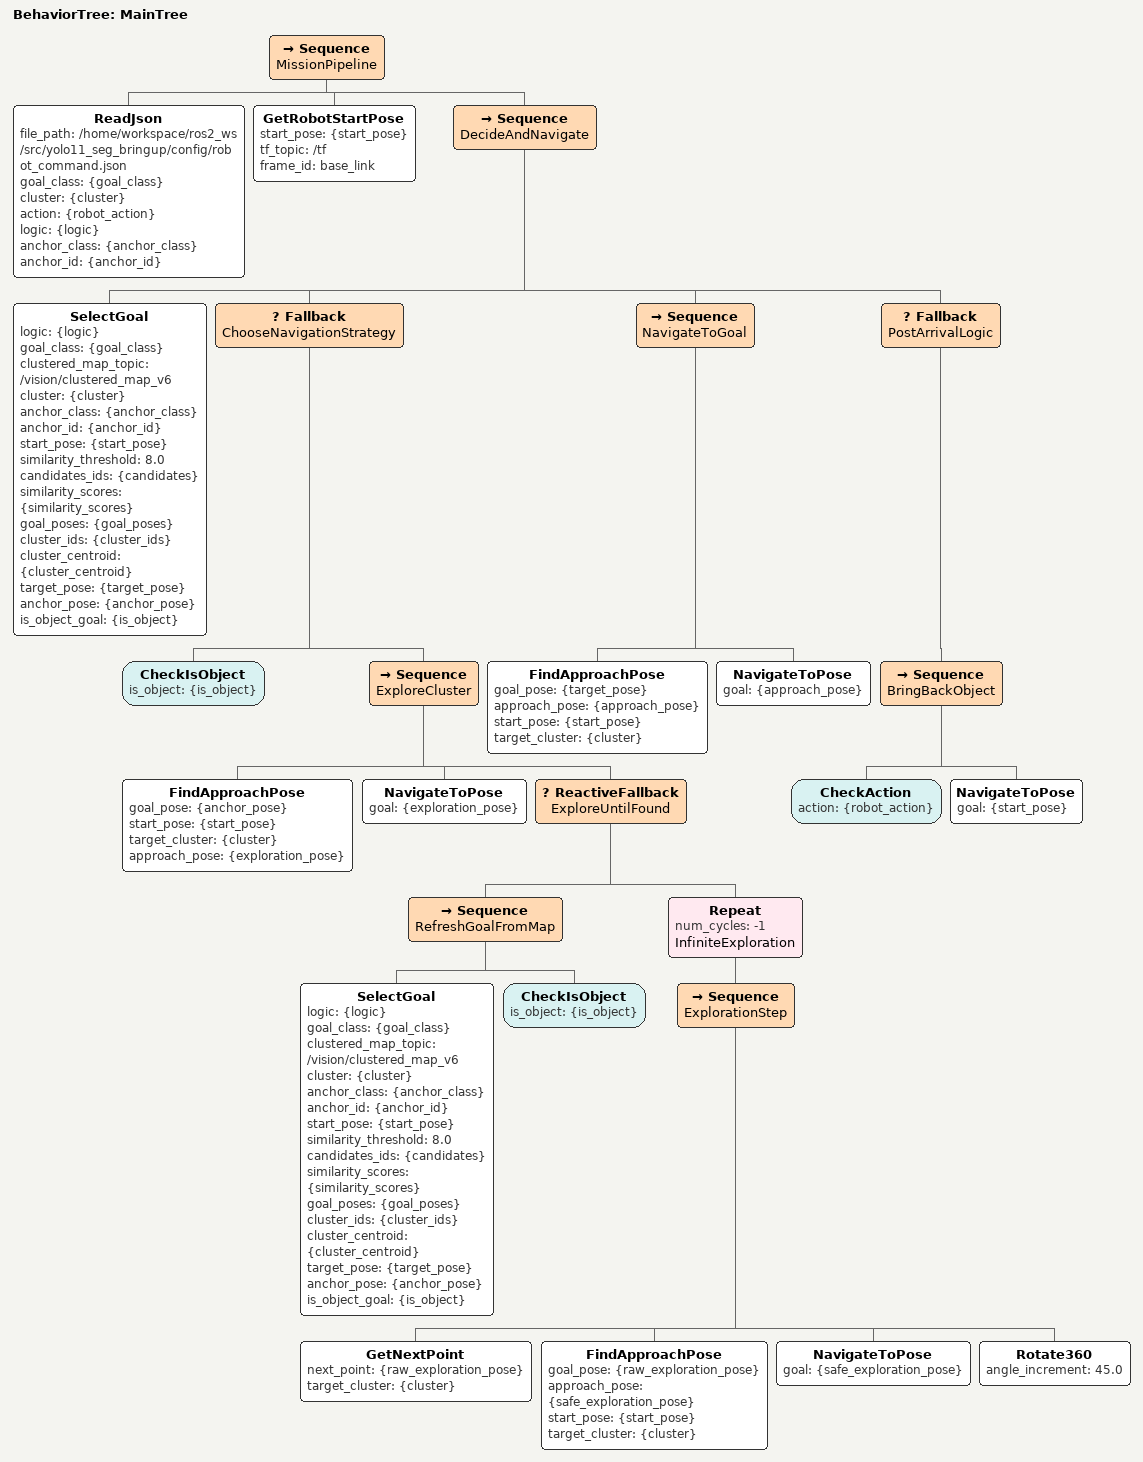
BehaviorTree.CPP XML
<root main_tree_to_execute="MainTree" BTCPP_format="4">

    <BehaviorTree ID="MainTree">

        <Sequence name="MissionPipeline">

            <ReadJson
                file_path="/home/workspace/ros2_ws/src/yolo11_seg_bringup/config/robot_command.json"
                goal_class="{goal_class}"
                cluster="{cluster}"
                action="{robot_action}"
                logic = "{logic}"
                anchor_class = "{anchor_class}"
                anchor_id = "{anchor_id}"
            />

            <GetRobotStartPose
                start_pose="{start_pose}"
                tf_topic="/tf"
                frame_id="base_link"
            />

            <Sequence name="DecideAndNavigate">

                <SelectGoal
                    logic="{logic}"
                    goal_class="{goal_class}"
                    clustered_map_topic="/vision/clustered_map_v6"
                    cluster="{cluster}"
                    anchor_class="{anchor_class}"
                    anchor_id="{anchor_id}"
                    start_pose="{start_pose}"
                    similarity_threshold="8.0"
                    candidates_ids="{candidates}"
                    similarity_scores="{similarity_scores}"
                    goal_poses="{goal_poses}"
                    cluster_ids="{cluster_ids}"
                    cluster_centroid="{cluster_centroid}"
                    target_pose="{target_pose}"
                    anchor_pose="{anchor_pose}"
                    is_object_goal="{is_object}"
                />

                <Fallback name="ChooseNavigationStrategy">

                    <CheckIsObject is_object="{is_object}"/>

                    <Sequence name="ExploreCluster">

                        <FindApproachPose
                            goal_pose="{anchor_pose}"
                            start_pose="{start_pose}"
                            target_cluster="{cluster}"
                            approach_pose="{exploration_pose}"
                        />

                        <NavigateToPose goal="{exploration_pose}" />

                        <ReactiveFallback name="ExploreUntilFound">

                            <Sequence name="RefreshGoalFromMap">
                                <SelectGoal
                                    logic="{logic}"
                                    goal_class="{goal_class}"
                                    clustered_map_topic="/vision/clustered_map_v6"
                                    cluster="{cluster}"
                                    anchor_class="{anchor_class}"
                                    anchor_id="{anchor_id}"
                                    start_pose="{start_pose}"
                                    similarity_threshold="8.0"
                                    candidates_ids="{candidates}"
                                    similarity_scores="{similarity_scores}"
                                    goal_poses="{goal_poses}"
                                    cluster_ids="{cluster_ids}"
                                    cluster_centroid="{cluster_centroid}"
                                    target_pose="{target_pose}"
                                    anchor_pose="{anchor_pose}"
                                    is_object_goal="{is_object}"
                                />
                                <CheckIsObject is_object="{is_object}"/>
                            </Sequence>

                            <Repeat num_cycles="-1" name="InfiniteExploration">

                                <Sequence name="ExplorationStep">

                                    <GetNextPoint
                                        next_point="{raw_exploration_pose}"
                                        target_cluster="{cluster}"
                                    />

                                    <FindApproachPose
                                        goal_pose="{raw_exploration_pose}"
                                        approach_pose="{safe_exploration_pose}"
                                        start_pose="{start_pose}"
                                        target_cluster="{cluster}"
                                    />

                                    <NavigateToPose goal="{safe_exploration_pose}" />
                                    <Rotate360 angle_increment="45.0"/>

                                </Sequence>

                            </Repeat>

                        </ReactiveFallback>

                    </Sequence>

                </Fallback>

                <Sequence name="NavigateToGoal">

                        <FindApproachPose
                            goal_pose="{target_pose}"
                            approach_pose="{approach_pose}"
                            start_pose="{start_pose}"
                            target_cluster="{cluster}"
                        />

                        <NavigateToPose goal="{approach_pose}" />

                </Sequence>

                <Fallback name="PostArrivalLogic">

                    <Sequence name="BringBackObject">

                        <CheckAction action="{robot_action}"/>

                        <NavigateToPose goal="{start_pose}" />

                    </Sequence>

                </Fallback>

            </Sequence>

        </Sequence>

    </BehaviorTree>

</root>
